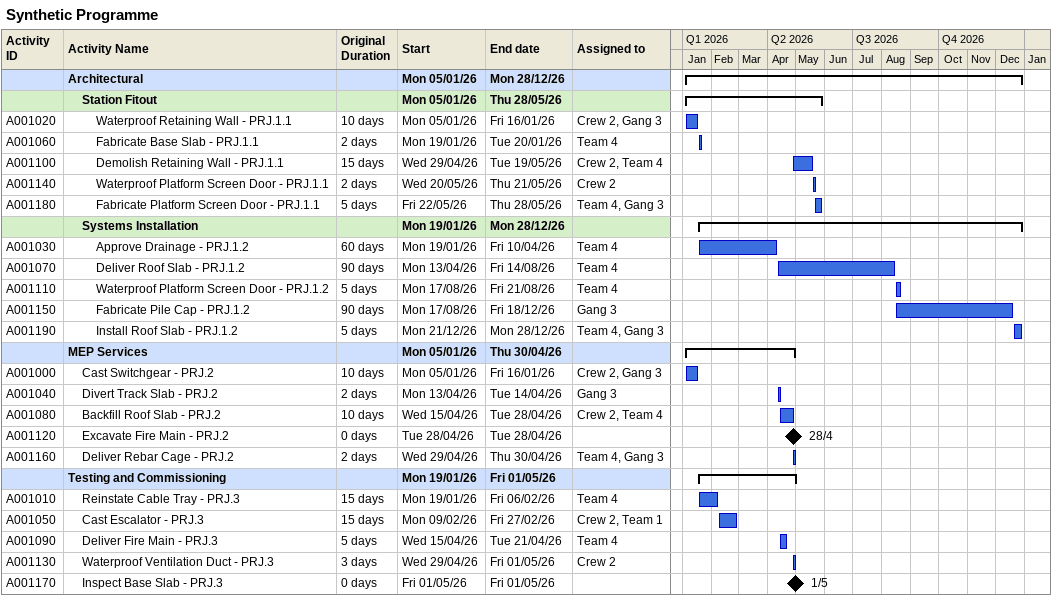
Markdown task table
Synthetic Programme

| ID | Level | Task | Original duration | Start | Finish | Resources |
|---|---|---|---|---|---|---|
|  | 1 | **Architectural** |  | 2026-01-05 | 2026-12-28 |  |
|  | 2 | **Station Fitout** |  | 2026-01-05 | 2026-05-28 |  |
| A001020 | 3 | Waterproof Retaining Wall - PRJ.1.1 | 10d | 2026-01-05 | 2026-01-16 | Crew 2, Gang 3 |
| A001060 | 3 | Fabricate Base Slab - PRJ.1.1 | 2d | 2026-01-19 | 2026-01-20 | Team 4 |
| A001100 | 3 | Demolish Retaining Wall - PRJ.1.1 | 15d | 2026-04-29 | 2026-05-19 | Crew 2, Team 4 |
| A001140 | 3 | Waterproof Platform Screen Door - PRJ.1.1 | 2d | 2026-05-20 | 2026-05-21 | Crew 2 |
| A001180 | 3 | Fabricate Platform Screen Door - PRJ.1.1 | 5d | 2026-05-22 | 2026-05-28 | Team 4, Gang 3 |
|  | 2 | **Systems Installation** |  | 2026-01-19 | 2026-12-28 |  |
| A001030 | 3 | Approve Drainage - PRJ.1.2 | 60d | 2026-01-19 | 2026-04-10 | Team 4 |
| A001070 | 3 | Deliver Roof Slab - PRJ.1.2 | 90d | 2026-04-13 | 2026-08-14 | Team 4 |
| A001110 | 3 | Waterproof Platform Screen Door - PRJ.1.2 | 5d | 2026-08-17 | 2026-08-21 | Team 4 |
| A001150 | 3 | Fabricate Pile Cap - PRJ.1.2 | 90d | 2026-08-17 | 2026-12-18 | Gang 3 |
| A001190 | 3 | Install Roof Slab - PRJ.1.2 | 5d | 2026-12-21 | 2026-12-28 | Team 4, Gang 3 |
|  | 1 | **MEP Services** |  | 2026-01-05 | 2026-04-30 |  |
| A001000 | 2 | Cast Switchgear - PRJ.2 | 10d | 2026-01-05 | 2026-01-16 | Crew 2, Gang 3 |
| A001040 | 2 | Divert Track Slab - PRJ.2 | 2d | 2026-04-13 | 2026-04-14 | Gang 3 |
| A001080 | 2 | Backfill Roof Slab - PRJ.2 | 10d | 2026-04-15 | 2026-04-28 | Crew 2, Team 4 |
| A001120 | 2 | Excavate Fire Main - PRJ.2 | 0d | 2026-04-28 | 2026-04-28 |  |
| A001160 | 2 | Deliver Rebar Cage - PRJ.2 | 2d | 2026-04-29 | 2026-04-30 | Team 4, Gang 3 |
|  | 1 | **Testing and Commissioning** |  | 2026-01-19 | 2026-05-01 |  |
| A001010 | 2 | Reinstate Cable Tray - PRJ.3 | 15d | 2026-01-19 | 2026-02-06 | Team 4 |
| A001050 | 2 | Cast Escalator - PRJ.3 | 15d | 2026-02-09 | 2026-02-27 | Crew 2, Team 1 |
| A001090 | 2 | Deliver Fire Main - PRJ.3 | 5d | 2026-04-15 | 2026-04-21 | Team 4 |
| A001130 | 2 | Waterproof Ventilation Duct - PRJ.3 | 3d | 2026-04-29 | 2026-05-01 | Crew 2 |
| A001170 | 2 | Inspect Base Slab - PRJ.3 | 0d | 2026-05-01 | 2026-05-01 |  |
